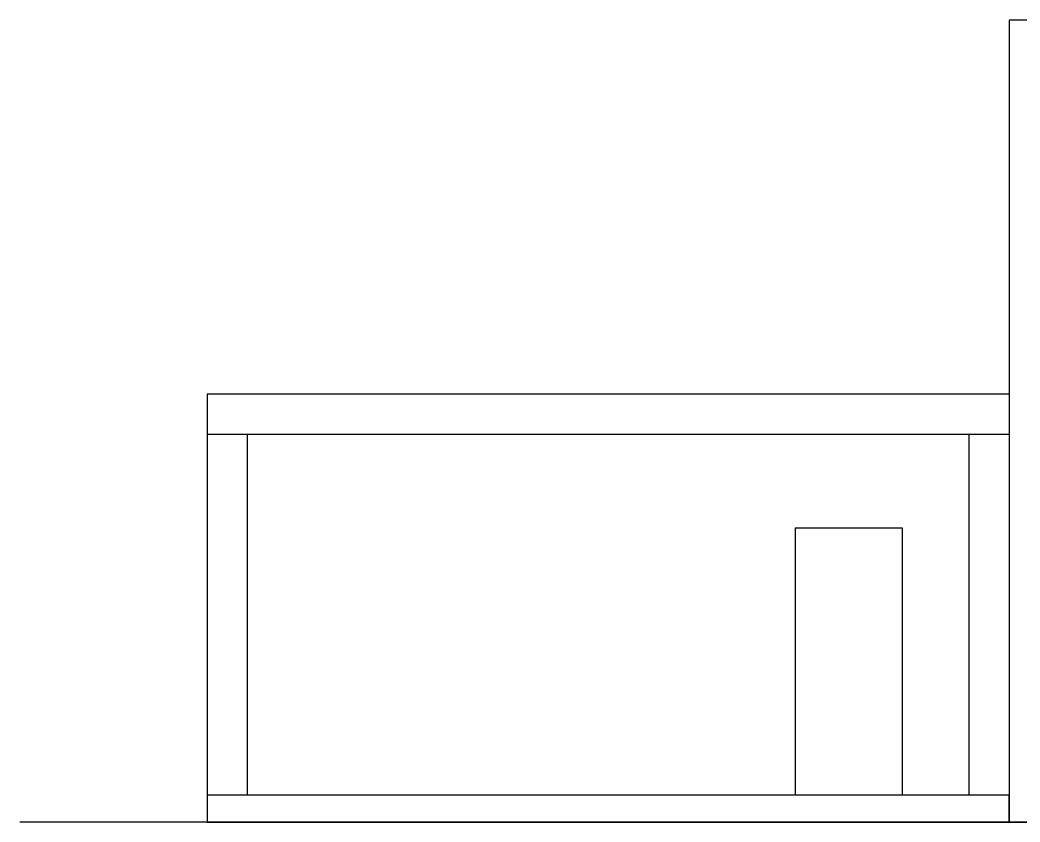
# Model space of a CAD drawing. Header units: centimetres. Extents: x -3096 to 17897, y -3131 to 15798.
# Drawn here: x 5774 to 6522, y 2114 to 2714 of the extents above; entities that cross this region are included whole.
import ezdxf

# ---------------------------------------------------------------- set-up
doc = ezdxf.new("R2010")
doc.units = ezdxf.units.CM

msp = doc.modelspace()

# ---------------------------------------------------------------- hatches: boundary and pattern name
at = {"transparency": 33554508}
h = msp.add_hatch(dxfattribs=at)
h.set_pattern_fill('GOST_WOOD', color=256, scale=10)
h.set_pattern_definition([(90, (-3571.06, 2249.15), (60, -4e-15), [100, -20]), (90, (-3551.06, 2229.15), (60, -4e-15), [60, -15, 30, -15]), (90, (-3531.06, 2199.15), (60, -4e-15), [100, -20])])
h.paths.add_polyline_path([(6514.15, 2113.79), (6574.15, 2113.79), (6574.15, 2133.79), (6574.15, 2413.79), (6574.15, 2713.79), (6514.15, 2713.79)])

# ---------------------------------------------------------------- linework, layer by layer
for p, q in [((6574.15, 2713.79), (6514.15, 2713.79)), ((6514.15, 2713.79), (6514.15, 2113.79)), ((6514.15, 2403.79), (5914.15, 2403.79)), ((5944.15, 2403.79), (5944.15, 2133.79)), ((6484.15, 2403.79), (6484.15, 2133.79)), ((6514.15, 2383.79), (6514.15, 2113.79)), ((6354.15, 2333.79), (6354.15, 2133.79)), ((6354.15, 2333.79), (6434.15, 2333.79)), ((6434.15, 2333.79), (6434.15, 2133.79)), ((5914.15, 2113.79), (5774.15, 2113.79)), ((7774.15, 2113.79), (5914.15, 2113.79)), ((6514.15, 2113.79), (6574.15, 2113.79))]:
    msp.add_line(p, q)
for points in [[(6514.15, 2433.79), (5914.15, 2433.79), (5914.15, 2113.79)], [(5914.15, 2113.79), (6514.15, 2113.79), (6514.15, 2133.79), (5914.15, 2133.79)]]:
    msp.add_lwpolyline(points)

doc.saveas('drawing.dxf')
